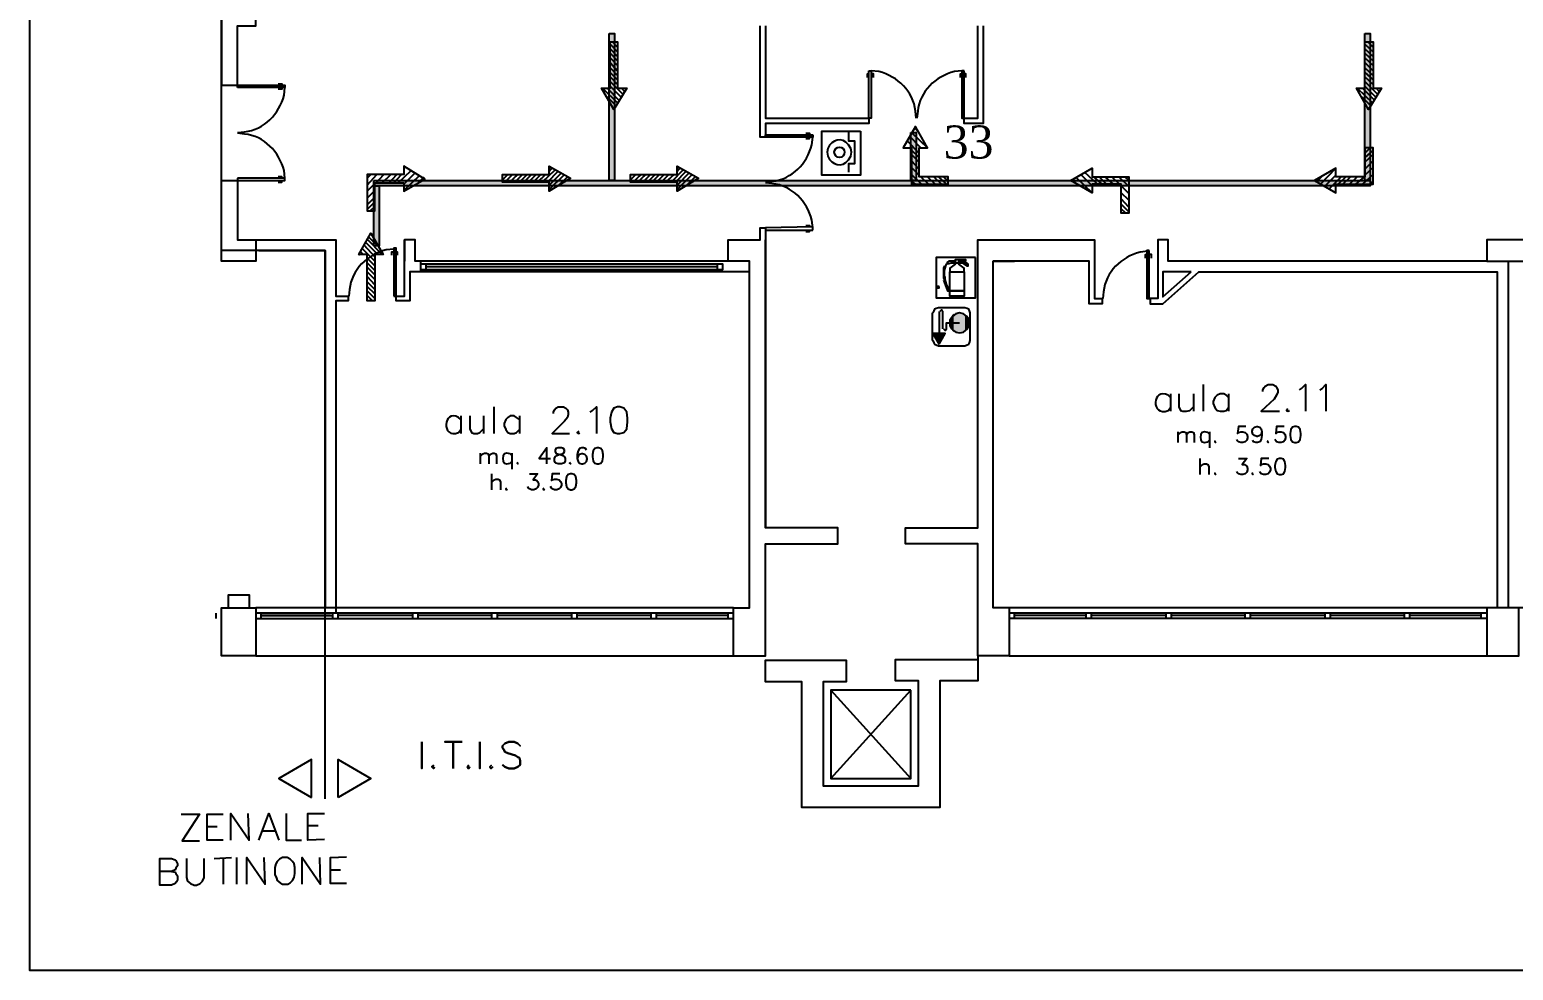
# Model space of a CAD drawing. Header units: millimetres. Extents: x 2592 to 5194, y 1172 to 2359.
# Drawn here: x 2592.351 to 2593.974, y 1177.331 to 1178.36 of the extents above; entities that cross this region are included whole.
import ezdxf

# ---------------------------------------------------------------- set-up
doc = ezdxf.new("R2010")
doc.units = ezdxf.units.MM
for name, color, linetype in [('PDF _Geometria', 7, 'Continuous'), ('PDF _Riempimenti solidi', 3, 'Continuous'), ('PDF _Testo', 7, 'Continuous')]:
    doc.layers.add(name, color=color, linetype=linetype)
doc.styles.add('PDF Times New Roman', font='times.ttf')

msp = doc.modelspace()

# ---------------------------------------------------------------- linework, layer by layer
at = {"layer": 'PDF _Geometria', "lineweight": 25}
for points in [[(2592.3511, 1179.1774), (2597.4528, 1179.1774), (2597.4528, 1177.3307), (2592.3511, 1177.3307)], [(2592.5611, 1178.3582), (2592.5611, 1178.299), (2592.5786, 1178.299), (2592.5786, 1178.364), (2592.5986, 1178.364), (2592.5986, 1178.3874), (2592.5611, 1178.3874)], [(2593.2603, 1178.249), (2593.2603, 1178.2007), (2593.2178, 1178.2007), (2593.2178, 1178.249)], [(2592.5611, 1178.1357), (2592.5611, 1178.1949), (2592.5786, 1178.1949), (2592.5786, 1178.1299), (2592.5986, 1178.1299), (2592.5986, 1178.1065), (2592.5611, 1178.1065)], [(2593.6219, 1178.0949), (2593.5911, 1178.0949), (2593.5911, 1178.0674)], [(2592.9944, 1177.9474), (2592.9903, 1177.9457), (2592.9878, 1177.9415), (2592.9861, 1177.9349), (2592.9861, 1177.9307), (2592.9878, 1177.9232), (2592.9903, 1177.919), (2592.9944, 1177.9182), (2592.9969, 1177.9182), (2593.0011, 1177.919), (2593.0044, 1177.9232), (2593.0053, 1177.9307), (2593.0053, 1177.9349), (2593.0044, 1177.9415), (2593.0011, 1177.9457), (2592.9969, 1177.9474)], [(2593.7353, 1177.9257), (2593.7328, 1177.9249), (2593.7311, 1177.9224), (2593.7303, 1177.9182), (2593.7303, 1177.9157), (2593.7311, 1177.9115), (2593.7328, 1177.909), (2593.7353, 1177.9082), (2593.7369, 1177.9082), (2593.7394, 1177.909), (2593.7411, 1177.9115), (2593.7419, 1177.9157), (2593.7419, 1177.9182), (2593.7411, 1177.9224), (2593.7394, 1177.9249), (2593.7369, 1177.9257)], [(2592.9294, 1177.9024), (2592.9269, 1177.9015), (2592.9261, 1177.8999), (2592.9261, 1177.8982), (2592.9269, 1177.8965), (2592.9286, 1177.8957), (2592.9319, 1177.8949), (2592.9344, 1177.894), (2592.9361, 1177.8924), (2592.9369, 1177.8907), (2592.9369, 1177.8882), (2592.9361, 1177.8865), (2592.9353, 1177.8857), (2592.9328, 1177.8849), (2592.9294, 1177.8849), (2592.9269, 1177.8857), (2592.9261, 1177.8865), (2592.9253, 1177.8882), (2592.9253, 1177.8907), (2592.9261, 1177.8924), (2592.9278, 1177.894), (2592.9303, 1177.8949), (2592.9336, 1177.8957), (2592.9353, 1177.8965), (2592.9361, 1177.8982), (2592.9361, 1177.8999), (2592.9353, 1177.9015), (2592.9328, 1177.9024)], [(2592.9719, 1177.9024), (2592.9694, 1177.9015), (2592.9678, 1177.899), (2592.9669, 1177.8949), (2592.9669, 1177.8924), (2592.9678, 1177.8882), (2592.9694, 1177.8857), (2592.9719, 1177.8849), (2592.9736, 1177.8849), (2592.9761, 1177.8857), (2592.9778, 1177.8882), (2592.9786, 1177.8924), (2592.9786, 1177.8949), (2592.9778, 1177.899), (2592.9761, 1177.9015), (2592.9736, 1177.9024)], [(2593.7186, 1177.8907), (2593.7161, 1177.8899), (2593.7144, 1177.8874), (2593.7136, 1177.8832), (2593.7136, 1177.8807), (2593.7144, 1177.8765), (2593.7161, 1177.874), (2593.7186, 1177.8732), (2593.7203, 1177.8732), (2593.7228, 1177.874), (2593.7244, 1177.8765), (2593.7253, 1177.8807), (2593.7253, 1177.8832), (2593.7244, 1177.8874), (2593.7228, 1177.8899), (2593.7203, 1177.8907)], [(2592.9428, 1177.874), (2592.9403, 1177.8732), (2592.9386, 1177.8707), (2592.9378, 1177.8665), (2592.9378, 1177.864), (2592.9386, 1177.8599), (2592.9403, 1177.8574), (2592.9428, 1177.8565), (2592.9444, 1177.8565), (2592.9469, 1177.8574), (2592.9486, 1177.8599), (2592.9494, 1177.864), (2592.9494, 1177.8665), (2592.9486, 1177.8707), (2592.9469, 1177.8732), (2592.9444, 1177.874)], [(2592.5986, 1177.6749), (2592.5611, 1177.6749), (2592.5611, 1177.7274), (2592.5986, 1177.7274)], [(2593.3153, 1177.6374), (2593.2278, 1177.6374), (2593.2278, 1177.5407), (2593.3153, 1177.5407)], [(2592.7803, 1177.5807), (2592.7803, 1177.5515)], [(2592.8244, 1177.5807), (2592.8053, 1177.5807)], [(2592.8144, 1177.5515), (2592.8144, 1177.5807)], [(2592.8436, 1177.5807), (2592.8436, 1177.5515)], [(2592.8686, 1177.5557), (2592.8711, 1177.5532), (2592.8753, 1177.5515), (2592.8811, 1177.5515), (2592.8853, 1177.5532), (2592.8878, 1177.5557), (2592.8878, 1177.5599), (2592.8869, 1177.5632), (2592.8853, 1177.564), (2592.8828, 1177.5657), (2592.8744, 1177.5682), (2592.8711, 1177.5699), (2592.8703, 1177.5715), (2592.8686, 1177.574), (2592.8686, 1177.5765), (2592.8711, 1177.579), (2592.8753, 1177.5807), (2592.8811, 1177.5807), (2592.8853, 1177.579), (2592.8878, 1177.5765), (2592.8853, 1177.579), (2592.8811, 1177.5807), (2592.8753, 1177.5807), (2592.8711, 1177.579), (2592.8686, 1177.5765), (2592.8686, 1177.574), (2592.8703, 1177.5715), (2592.8711, 1177.5699), (2592.8744, 1177.5682), (2592.8828, 1177.5657), (2592.8853, 1177.564), (2592.8869, 1177.5632), (2592.8878, 1177.5599), (2592.8878, 1177.5557), (2592.8853, 1177.5532), (2592.8811, 1177.5515), (2592.8753, 1177.5515), (2592.8711, 1177.5532)], [(2592.6594, 1177.5199), (2592.6594, 1177.5615), (2592.6236, 1177.5407)], [(2592.6886, 1177.5199), (2592.6886, 1177.5615), (2592.7244, 1177.5407)], [(2592.6886, 1177.5199), (2592.6886, 1177.5615), (2592.7244, 1177.5407)], [(2592.7936, 1177.5532), (2592.7928, 1177.5515), (2592.7911, 1177.5532), (2592.7928, 1177.5549), (2592.7911, 1177.5532), (2592.7928, 1177.5515)], [(2592.8328, 1177.5532), (2592.8311, 1177.5515), (2592.8303, 1177.5532), (2592.8311, 1177.5549), (2592.8303, 1177.5532), (2592.8311, 1177.5515)], [(2592.8578, 1177.5532), (2592.8561, 1177.5515), (2592.8544, 1177.5532), (2592.8561, 1177.5549), (2592.8544, 1177.5532), (2592.8561, 1177.5515)], [(2592.6278, 1177.454), (2592.6244, 1177.4524), (2592.6219, 1177.4499), (2592.6203, 1177.4474), (2592.6194, 1177.4432), (2592.6194, 1177.4357), (2592.6211, 1177.4315), (2592.6219, 1177.429), (2592.6253, 1177.4265), (2592.6278, 1177.4249), (2592.6336, 1177.4249), (2592.6361, 1177.4265), (2592.6386, 1177.429), (2592.6403, 1177.4324), (2592.6411, 1177.4365), (2592.6411, 1177.4432), (2592.6403, 1177.4474), (2592.6386, 1177.4499), (2592.6361, 1177.4524), (2592.6328, 1177.454)]]:
    msp.add_lwpolyline(points, close=True, dxfattribs=at)
for points in [[(2592.6744, 1177.5182), (2592.6744, 1178.1182), (2592.5611, 1178.1182), (2592.5611, 1178.3874), (2592.6744, 1178.3874), (2592.6744, 1178.9924)], [(2593.1561, 1178.364), (2593.1561, 1178.2632), (2593.2694, 1178.2632), (2593.2694, 1178.2574), (2593.1561, 1178.2574), (2593.1561, 1178.2424), (2593.1503, 1178.2424), (2593.1503, 1178.2574), (2593.1503, 1178.364)], [(2593.3944, 1178.364), (2593.3944, 1178.2574), (2593.3736, 1178.2574), (2593.3736, 1178.2632), (2593.3886, 1178.2632), (2593.3886, 1178.364)], [(2593.2469, 1178.2474), (2593.2469, 1178.2382), (2593.2536, 1178.2382), (2593.2536, 1178.2132), (2593.2469, 1178.2132), (2593.2469, 1178.204)], [(2593.2469, 1178.2174), (2593.2494, 1178.2215), (2593.2503, 1178.2257), (2593.2494, 1178.2299), (2593.2469, 1178.234)], [(2593.2244, 1178.2299), (2593.2236, 1178.2257), (2593.2244, 1178.2215)], [(2592.5986, 1177.6749), (2593.1211, 1177.6749), (2593.1211, 1177.7274), (2593.1386, 1177.7274), (2593.1386, 1178.1065), (2593.1153, 1178.1065), (2593.1153, 1178.1299), (2593.1386, 1178.1299), (2593.1503, 1178.1299), (2593.1503, 1178.1432), (2593.1561, 1178.1432), (2593.1561, 1177.8149)], [(2592.5986, 1178.1299), (2592.6861, 1178.1299), (2592.6861, 1178.0682), (2592.6994, 1178.0682)], [(2592.6019, 1178.1182), (2592.6744, 1178.1182), (2592.6744, 1177.7274), (2592.6311, 1177.7274)], [(2593.1386, 1178.0949), (2592.7669, 1178.0949), (2592.7669, 1178.0632), (2592.7519, 1178.0632), (2592.7519, 1178.0682), (2592.7611, 1178.0682), (2592.7611, 1178.1299)], [(2593.1153, 1178.1065), (2592.7728, 1178.1065), (2592.7728, 1178.1299), (2592.7611, 1178.1299), (2592.7611, 1178.1065)], [(2593.1211, 1177.6749), (2593.1561, 1177.6749), (2593.1561, 1177.7274), (2593.1561, 1177.7974), (2593.2353, 1177.7974), (2593.2353, 1177.8149), (2593.1561, 1177.8149), (2593.1561, 1178.1299)], [(2593.4228, 1177.7274), (2593.4228, 1177.6749), (2593.3886, 1177.6749), (2593.3886, 1177.7274), (2593.3886, 1177.7974), (2593.3094, 1177.7974), (2593.3094, 1177.8149), (2593.3886, 1177.8149), (2593.3886, 1178.1065), (2593.3886, 1178.1299), (2593.4053, 1178.1299), (2593.4286, 1178.1299)], [(2593.3886, 1178.1299), (2593.5161, 1178.1299), (2593.5161, 1178.0657), (2593.5244, 1178.0657), (2593.5244, 1178.0599), (2593.5103, 1178.0599), (2593.5103, 1178.1065), (2593.4053, 1178.1065)], [(2593.9453, 1178.1065), (2594.0686, 1178.1065), (2594.0686, 1178.0599), (2594.0828, 1178.0599), (2594.0828, 1178.0657), (2594.0744, 1178.0657), (2594.0744, 1178.1065), (2594.0744, 1178.1299), (2593.9453, 1178.1299), (2593.9453, 1178.1065), (2593.5969, 1178.1065), (2593.5969, 1178.1299), (2593.5853, 1178.1299), (2593.5853, 1178.0657), (2593.5769, 1178.0657), (2593.5769, 1178.0599), (2593.5911, 1178.0599), (2593.6303, 1178.0949), (2593.9569, 1178.0949), (2593.9569, 1177.7274)], [(2592.7786, 1178.1065), (2592.7786, 1178.0949)], [(2594.5028, 1177.6749), (2594.5028, 1177.7274), (2593.9803, 1177.7274), (2593.9453, 1177.7274), (2593.4228, 1177.7274), (2593.4053, 1177.7274), (2593.4053, 1178.1065), (2593.4286, 1178.1065)], [(2593.9686, 1178.1065), (2593.9686, 1177.7274)], [(2592.7003, 1178.0682), (2592.6994, 1178.0682), (2592.6994, 1178.0632), (2592.6861, 1178.0632), (2592.6861, 1177.7215)], [(2592.6861, 1178.0632), (2592.6861, 1178.0582)], [(2593.5994, 1177.9574), (2593.5969, 1177.9599)], [(2593.5994, 1177.9615), (2593.5994, 1177.9424)], [(2593.6086, 1177.9615), (2593.6086, 1177.9474), (2593.6103, 1177.9432), (2593.6128, 1177.9424), (2593.6169, 1177.9424), (2593.6203, 1177.9432), (2593.6244, 1177.9474)], [(2593.6244, 1177.9615), (2593.6244, 1177.9424)], [(2593.6353, 1177.9424), (2593.6353, 1177.9715)], [(2593.6628, 1177.9574), (2593.6603, 1177.9599), (2593.6578, 1177.9615), (2593.6536, 1177.9615), (2593.6503, 1177.9599), (2593.6478, 1177.9574), (2593.6461, 1177.9532), (2593.6461, 1177.9507), (2593.6478, 1177.9465), (2593.6503, 1177.9432), (2593.6536, 1177.9424), (2593.6578, 1177.9424), (2593.6603, 1177.9432), (2593.6628, 1177.9465)], [(2593.6628, 1177.9615), (2593.6628, 1177.9424)], [(2593.7003, 1177.964), (2593.7003, 1177.9657), (2593.7019, 1177.9682), (2593.7028, 1177.9699), (2593.7061, 1177.9715), (2593.7111, 1177.9715), (2593.7144, 1177.9699), (2593.7153, 1177.9682), (2593.7169, 1177.9657), (2593.7169, 1177.9632), (2593.7153, 1177.9599), (2593.7128, 1177.9557), (2593.6986, 1177.9424), (2593.7186, 1177.9424)], [(2593.7403, 1177.9657), (2593.7428, 1177.9674), (2593.7469, 1177.9715), (2593.7469, 1177.9424)], [(2593.7628, 1177.9657), (2593.7653, 1177.9674), (2593.7694, 1177.9715), (2593.7694, 1177.9424)], [(2592.8594, 1177.9182), (2592.8594, 1177.9474)], [(2592.9244, 1177.9399), (2592.9244, 1177.9415), (2592.9253, 1177.944), (2592.9269, 1177.9457), (2592.9294, 1177.9474), (2592.9353, 1177.9474), (2592.9378, 1177.9457), (2592.9394, 1177.944), (2592.9403, 1177.9415), (2592.9403, 1177.939), (2592.9394, 1177.9357), (2592.9361, 1177.9315), (2592.9228, 1177.9182), (2592.9419, 1177.9182)], [(2592.9644, 1177.9415), (2592.9669, 1177.9432), (2592.9711, 1177.9474), (2592.9711, 1177.9182)], [(2593.5969, 1177.9432), (2593.5994, 1177.9465)], [(2593.7278, 1177.9449), (2593.7261, 1177.9432), (2593.7278, 1177.9424), (2593.7294, 1177.9432)], [(2592.8228, 1177.9332), (2592.8203, 1177.9357)], [(2592.8228, 1177.9374), (2592.8228, 1177.9182)], [(2592.8328, 1177.9374), (2592.8328, 1177.9232), (2592.8344, 1177.919), (2592.8369, 1177.9182), (2592.8411, 1177.9182), (2592.8436, 1177.919), (2592.8478, 1177.9232)], [(2592.8478, 1177.9374), (2592.8478, 1177.9182)], [(2592.8869, 1177.9332), (2592.8836, 1177.9357), (2592.8811, 1177.9374), (2592.8769, 1177.9374), (2592.8744, 1177.9357), (2592.8719, 1177.9332), (2592.8703, 1177.929), (2592.8703, 1177.9265), (2592.8719, 1177.9224), (2592.8744, 1177.919), (2592.8769, 1177.9182), (2592.8811, 1177.9182), (2592.8836, 1177.919), (2592.8869, 1177.9224)], [(2592.8869, 1177.9374), (2592.8869, 1177.9182)], [(2593.6819, 1177.9257), (2593.6736, 1177.9257), (2593.6728, 1177.9182), (2593.6736, 1177.919), (2593.6761, 1177.9199), (2593.6786, 1177.9199), (2593.6811, 1177.919), (2593.6828, 1177.9174), (2593.6836, 1177.9149), (2593.6836, 1177.9132), (2593.6828, 1177.9107), (2593.6811, 1177.909), (2593.6786, 1177.9082), (2593.6761, 1177.9082), (2593.6736, 1177.909), (2593.6728, 1177.9099), (2593.6719, 1177.9115)], [(2593.6994, 1177.9199), (2593.6986, 1177.9174), (2593.6969, 1177.9157), (2593.6944, 1177.9149), (2593.6936, 1177.9149), (2593.6911, 1177.9157), (2593.6894, 1177.9174), (2593.6886, 1177.9199), (2593.6886, 1177.9207), (2593.6894, 1177.9232), (2593.6911, 1177.9249), (2593.6936, 1177.9257), (2593.6944, 1177.9257), (2593.6969, 1177.9249), (2593.6986, 1177.9232), (2593.6994, 1177.9199), (2593.6994, 1177.9157), (2593.6986, 1177.9115), (2593.6969, 1177.909), (2593.6944, 1177.9082), (2593.6928, 1177.9082), (2593.6903, 1177.909), (2593.6894, 1177.9107)], [(2593.7236, 1177.9257), (2593.7153, 1177.9257), (2593.7144, 1177.9182), (2593.7153, 1177.919), (2593.7178, 1177.9199), (2593.7203, 1177.9199), (2593.7228, 1177.919), (2593.7244, 1177.9174), (2593.7253, 1177.9149), (2593.7253, 1177.9132), (2593.7244, 1177.9107), (2593.7228, 1177.909), (2593.7203, 1177.9082), (2593.7178, 1177.9082), (2593.7153, 1177.909), (2593.7144, 1177.9099), (2593.7136, 1177.9115)], [(2592.8203, 1177.919), (2592.8228, 1177.9224)], [(2592.9519, 1177.9207), (2592.9503, 1177.919), (2592.9519, 1177.9182), (2592.9528, 1177.919)], [(2593.6078, 1177.9082), (2593.6078, 1177.9199)], [(2593.6078, 1177.9165), (2593.6103, 1177.919), (2593.6119, 1177.9199), (2593.6144, 1177.9199), (2593.6161, 1177.919), (2593.6169, 1177.9165), (2593.6169, 1177.9082)], [(2593.6169, 1177.9165), (2593.6186, 1177.919), (2593.6203, 1177.9199), (2593.6228, 1177.9199), (2593.6244, 1177.919), (2593.6253, 1177.9165), (2593.6253, 1177.9082)], [(2593.6419, 1177.9174), (2593.6403, 1177.919)], [(2593.6403, 1177.909), (2593.6419, 1177.9107)], [(2593.6419, 1177.9199), (2593.6419, 1177.9024)], [(2593.6486, 1177.9099), (2593.6478, 1177.909), (2593.6486, 1177.9082), (2593.6494, 1177.909)], [(2593.7061, 1177.9099), (2593.7053, 1177.909), (2593.7061, 1177.9082), (2593.7069, 1177.909)], [(2592.8444, 1177.8849), (2592.8444, 1177.8965)], [(2592.8444, 1177.8932), (2592.8469, 1177.8957), (2592.8486, 1177.8965), (2592.8511, 1177.8965), (2592.8528, 1177.8957), (2592.8536, 1177.8932), (2592.8536, 1177.8849)], [(2592.8536, 1177.8932), (2592.8561, 1177.8957), (2592.8578, 1177.8965), (2592.8594, 1177.8965), (2592.8611, 1177.8957), (2592.8619, 1177.8932), (2592.8619, 1177.8849)], [(2592.8786, 1177.894), (2592.8769, 1177.8957)], [(2592.8786, 1177.8965), (2592.8786, 1177.879)], [(2592.9169, 1177.8849), (2592.9169, 1177.9024), (2592.9086, 1177.8907), (2592.9211, 1177.8907)], [(2592.9603, 1177.8999), (2592.9594, 1177.9015), (2592.9569, 1177.9024), (2592.9553, 1177.9024), (2592.9528, 1177.9015), (2592.9511, 1177.899), (2592.9503, 1177.8949), (2592.9503, 1177.8907), (2592.9511, 1177.8874), (2592.9528, 1177.8857), (2592.9553, 1177.8849), (2592.9561, 1177.8849), (2592.9586, 1177.8857), (2592.9603, 1177.8874), (2592.9611, 1177.8899), (2592.9611, 1177.8907), (2592.9603, 1177.8932), (2592.9586, 1177.8949), (2592.9561, 1177.8957), (2592.9553, 1177.8957), (2592.9528, 1177.8949), (2592.9511, 1177.8932), (2592.9503, 1177.8907)], [(2593.6319, 1177.8732), (2593.6319, 1177.8907)], [(2593.6736, 1177.8907), (2593.6828, 1177.8907), (2593.6778, 1177.884), (2593.6803, 1177.884), (2593.6819, 1177.8832), (2593.6828, 1177.8824), (2593.6836, 1177.8799), (2593.6836, 1177.8782), (2593.6828, 1177.8757), (2593.6811, 1177.874), (2593.6786, 1177.8732), (2593.6761, 1177.8732), (2593.6736, 1177.874), (2593.6728, 1177.8749), (2593.6719, 1177.8765)], [(2593.7069, 1177.8907), (2593.6986, 1177.8907), (2593.6978, 1177.8832), (2593.6986, 1177.884), (2593.7011, 1177.8849), (2593.7036, 1177.8849), (2593.7061, 1177.884), (2593.7078, 1177.8824), (2593.7086, 1177.8799), (2593.7086, 1177.8782), (2593.7078, 1177.8757), (2593.7061, 1177.874), (2593.7036, 1177.8732), (2593.7011, 1177.8732), (2593.6986, 1177.874), (2593.6978, 1177.8749), (2593.6969, 1177.8765)], [(2592.8769, 1177.8857), (2592.8786, 1177.8874)], [(2592.8853, 1177.8865), (2592.8844, 1177.8857), (2592.8853, 1177.8849), (2592.8861, 1177.8857)], [(2592.9428, 1177.8865), (2592.9419, 1177.8857), (2592.9428, 1177.8849), (2592.9436, 1177.8857)], [(2593.6319, 1177.8815), (2593.6344, 1177.884), (2593.6361, 1177.8849), (2593.6386, 1177.8849), (2593.6403, 1177.884), (2593.6411, 1177.8815), (2593.6411, 1177.8732)], [(2593.6486, 1177.8749), (2593.6478, 1177.874), (2593.6486, 1177.8732), (2593.6494, 1177.874)], [(2593.6894, 1177.8749), (2593.6886, 1177.874), (2593.6894, 1177.8732), (2593.6903, 1177.874)], [(2592.8569, 1177.8565), (2592.8569, 1177.874)], [(2592.8569, 1177.8649), (2592.8594, 1177.8674), (2592.8611, 1177.8682), (2592.8636, 1177.8682), (2592.8653, 1177.8674), (2592.8661, 1177.8649), (2592.8661, 1177.8565)], [(2592.8728, 1177.8582), (2592.8719, 1177.8574), (2592.8728, 1177.8565), (2592.8736, 1177.8574)], [(2592.8978, 1177.874), (2592.9069, 1177.874), (2592.9019, 1177.8674), (2592.9044, 1177.8674), (2592.9061, 1177.8665), (2592.9069, 1177.8657), (2592.9078, 1177.8632), (2592.9078, 1177.8615), (2592.9069, 1177.859), (2592.9053, 1177.8574), (2592.9028, 1177.8565), (2592.9003, 1177.8565), (2592.8978, 1177.8574), (2592.8969, 1177.8582), (2592.8961, 1177.8599)], [(2592.9136, 1177.8582), (2592.9128, 1177.8574), (2592.9136, 1177.8565), (2592.9144, 1177.8574)], [(2592.9311, 1177.874), (2592.9228, 1177.874), (2592.9219, 1177.8665), (2592.9228, 1177.8674), (2592.9253, 1177.8682), (2592.9278, 1177.8682), (2592.9303, 1177.8674), (2592.9319, 1177.8657), (2592.9328, 1177.8632), (2592.9328, 1177.8615), (2592.9319, 1177.859), (2592.9303, 1177.8574), (2592.9278, 1177.8565), (2592.9253, 1177.8565), (2592.9228, 1177.8574), (2592.9219, 1177.8582), (2592.9211, 1177.8599)], [(2593.1561, 1177.6749), (2593.1561, 1177.7974)], [(2592.5686, 1177.7274), (2592.5686, 1177.7415), (2592.5911, 1177.7415), (2592.5911, 1177.7274)], [(2593.1211, 1177.7274), (2592.5986, 1177.7274)], [(2593.4228, 1177.6749), (2593.9453, 1177.6749), (2593.9803, 1177.6749), (2593.9803, 1177.7274)], [(2593.9453, 1177.7274), (2593.9453, 1177.6749)], [(2593.3886, 1177.6749), (2593.3886, 1177.6474), (2593.3469, 1177.6474), (2593.3469, 1177.509), (2593.1961, 1177.509), (2593.1961, 1177.6465), (2593.1561, 1177.6465), (2593.1561, 1177.6699), (2593.2444, 1177.6699), (2593.2444, 1177.6465), (2593.2194, 1177.6465), (2593.2194, 1177.5324), (2593.3236, 1177.5324), (2593.3236, 1177.6474), (2593.2986, 1177.6474), (2593.2986, 1177.6707), (2593.3886, 1177.6707)], [(2593.2278, 1177.5407), (2593.3153, 1177.6374)], [(2593.2278, 1177.6374), (2593.3153, 1177.5407)], [(2592.5169, 1177.5015), (2592.5369, 1177.5015), (2592.5178, 1177.4724), (2592.5369, 1177.4724)], [(2592.5628, 1177.4732), (2592.5453, 1177.4732), (2592.5453, 1177.5015), (2592.5628, 1177.5015)], [(2592.5711, 1177.4732), (2592.5711, 1177.5024), (2592.5911, 1177.4732), (2592.5903, 1177.5024)], [(2592.6019, 1177.4732), (2592.6128, 1177.5024), (2592.6236, 1177.4732)], [(2592.6319, 1177.5024), (2592.6319, 1177.4732), (2592.6486, 1177.4732)], [(2592.6736, 1177.474), (2592.6553, 1177.4732), (2592.6553, 1177.5024), (2592.6736, 1177.5024)], [(2592.5453, 1177.4882), (2592.5561, 1177.4882)], [(2592.6553, 1177.489), (2592.6669, 1177.489)], [(2592.6061, 1177.4832), (2592.6194, 1177.4832)], [(2592.5061, 1177.439), (2592.5103, 1177.4382), (2592.5111, 1177.4365), (2592.5128, 1177.434), (2592.5128, 1177.4299), (2592.5119, 1177.4274), (2592.5103, 1177.4257), (2592.5061, 1177.424), (2592.4936, 1177.424), (2592.4936, 1177.4532), (2592.5061, 1177.4532), (2592.5103, 1177.4515), (2592.5111, 1177.4507), (2592.5128, 1177.4474), (2592.5128, 1177.4449), (2592.5111, 1177.4424), (2592.5103, 1177.4407), (2592.5061, 1177.439), (2592.4936, 1177.439)], [(2592.5228, 1177.4532), (2592.5228, 1177.4324), (2592.5236, 1177.4282), (2592.5269, 1177.4257), (2592.5311, 1177.424), (2592.5336, 1177.424), (2592.5378, 1177.4257), (2592.5403, 1177.4282), (2592.5419, 1177.4324), (2592.5419, 1177.4532)], [(2592.5528, 1177.4532), (2592.5719, 1177.454)], [(2592.5628, 1177.4532), (2592.5628, 1177.4249)], [(2592.5778, 1177.4249), (2592.5778, 1177.454)], [(2592.5886, 1177.4249), (2592.5886, 1177.454), (2592.6086, 1177.4249), (2592.6078, 1177.454)], [(2592.6494, 1177.4249), (2592.6494, 1177.454), (2592.6694, 1177.4249), (2592.6686, 1177.454)], [(2592.6978, 1177.4257), (2592.6803, 1177.4257), (2592.6803, 1177.454), (2592.6978, 1177.4549)], [(2592.6803, 1177.4407), (2592.6911, 1177.4407)]]:
    msp.add_lwpolyline(points, dxfattribs=at)
at = {"layer": 'PDF _Geometria', "color": 3, "lineweight": 25}
for points in [[(2593.0036, 1178.2957), (2593.0044, 1178.2957), (2592.9903, 1178.2724), (2592.9769, 1178.2957), (2592.9861, 1178.2957), (2592.9861, 1178.3465), (2592.9944, 1178.3465), (2592.9944, 1178.2957), (2593.0044, 1178.2957)], [(2592.9886, 1178.3465), (2592.9944, 1178.3407)], [(2592.9936, 1178.3465), (2592.9944, 1178.3457)], [(2593.8294, 1178.2957), (2593.8303, 1178.2957), (2593.8161, 1178.2724), (2593.8028, 1178.2957), (2593.8119, 1178.2957), (2593.8119, 1178.3465), (2593.8211, 1178.3465), (2593.8211, 1178.2957), (2593.8303, 1178.2957)], [(2593.8153, 1178.3465), (2593.8211, 1178.3407)], [(2593.8203, 1178.3465), (2593.8211, 1178.3457)], [(2592.9861, 1178.344), (2592.9944, 1178.3357)], [(2592.9861, 1178.339), (2592.9944, 1178.3307)], [(2592.9861, 1178.334), (2592.9944, 1178.3257)], [(2592.9861, 1178.329), (2592.9944, 1178.3207)], [(2593.8119, 1178.344), (2593.8211, 1178.3357)], [(2593.8119, 1178.339), (2593.8211, 1178.3307)], [(2593.8119, 1178.334), (2593.8211, 1178.3257)], [(2593.8119, 1178.329), (2593.8211, 1178.3207)], [(2592.9861, 1178.324), (2592.9944, 1178.3149)], [(2592.9861, 1178.3182), (2592.9944, 1178.3099)], [(2592.9861, 1178.3132), (2592.9944, 1178.3049)], [(2593.8119, 1178.324), (2593.8211, 1178.3149)], [(2593.8119, 1178.3182), (2593.8211, 1178.3099)], [(2593.8119, 1178.3132), (2593.8211, 1178.3049)], [(2592.9861, 1178.3082), (2592.9944, 1178.2999)], [(2592.9861, 1178.3032), (2593.0003, 1178.289)], [(2592.9861, 1178.2982), (2592.9986, 1178.2857)], [(2593.8119, 1178.3082), (2593.8211, 1178.2999)], [(2593.8119, 1178.3032), (2593.8261, 1178.289)], [(2593.8119, 1178.2982), (2593.8244, 1178.2857)], [(2592.9778, 1178.2957), (2592.9944, 1178.2799)], [(2592.9828, 1178.2957), (2592.9961, 1178.2824)], [(2592.9828, 1178.2865), (2592.9928, 1178.2765)], [(2592.9986, 1178.2957), (2593.0019, 1178.2924)], [(2593.8036, 1178.2957), (2593.8203, 1178.2799)], [(2593.8086, 1178.2865), (2593.8186, 1178.2765)], [(2593.8094, 1178.2957), (2593.8228, 1178.2824)], [(2593.8244, 1178.2957), (2593.8278, 1178.2924)], [(2592.9894, 1178.274), (2592.9911, 1178.2732)], [(2593.8153, 1178.274), (2593.8169, 1178.2732)], [(2593.3161, 1178.2474), (2593.3336, 1178.2307), (2593.3203, 1178.254), (2593.3069, 1178.2307), (2593.3161, 1178.2307), (2593.3161, 1178.1907), (2593.3561, 1178.1907), (2593.3561, 1178.199), (2593.3244, 1178.199), (2593.3244, 1178.2307), (2593.3336, 1178.2307), (2593.3336, 1178.2315)], [(2593.3244, 1178.2465), (2593.3194, 1178.2524), (2593.3203, 1178.254)], [(2593.3244, 1178.2249), (2593.3111, 1178.2382)], [(2593.3261, 1178.2307), (2593.3136, 1178.2432)], [(2593.3244, 1178.2199), (2593.3161, 1178.2282)], [(2593.3244, 1178.2149), (2593.3161, 1178.2232)], [(2593.3244, 1178.2074), (2593.3161, 1178.2165)], [(2593.7803, 1178.2082), (2593.7569, 1178.1949), (2593.7803, 1178.1815), (2593.7803, 1178.1907), (2593.8211, 1178.1907), (2593.8211, 1178.2307), (2593.8119, 1178.2307), (2593.8119, 1178.199), (2593.7803, 1178.199), (2593.7803, 1178.2082), (2593.7636, 1178.1907)], [(2593.8177, 1178.2307), (2593.8119, 1178.2249)], [(2593.8211, 1178.2282), (2593.8119, 1178.2199)], [(2593.8211, 1178.2232), (2593.8119, 1178.2149)], [(2593.8211, 1178.2165), (2593.8119, 1178.2074)], [(2593.3244, 1178.2007), (2593.3161, 1178.209)], [(2593.3269, 1178.1907), (2593.3161, 1178.2015)], [(2593.4961, 1178.1982), (2593.5136, 1178.1815), (2593.4903, 1178.1949), (2593.5136, 1178.2082), (2593.5136, 1178.199), (2593.5536, 1178.199), (2593.5536, 1178.159), (2593.5453, 1178.159), (2593.5453, 1178.1907), (2593.5136, 1178.1907), (2593.5136, 1178.1815), (2593.5128, 1178.1815)], [(2593.5136, 1178.189), (2593.5011, 1178.2015)], [(2593.5194, 1178.1907), (2593.5053, 1178.204)], [(2593.7803, 1178.2007), (2593.7678, 1178.1882)], [(2593.8211, 1178.2015), (2593.8094, 1178.1907)], [(2593.8211, 1178.209), (2593.8119, 1178.2007)], [(2593.3203, 1178.1907), (2593.3161, 1178.194)], [(2593.3344, 1178.1907), (2593.3261, 1178.199)], [(2593.3419, 1178.1907), (2593.3336, 1178.199)], [(2593.3486, 1178.1907), (2593.3403, 1178.199)], [(2593.3544, 1178.1907), (2593.3453, 1178.199)], [(2593.3561, 1178.194), (2593.3511, 1178.199)], [(2593.4969, 1178.1907), (2593.4919, 1178.1957), (2593.4903, 1178.1949)], [(2593.5244, 1178.1907), (2593.5153, 1178.199)], [(2593.5294, 1178.1907), (2593.5211, 1178.199)], [(2593.5369, 1178.1907), (2593.5278, 1178.199)], [(2593.5436, 1178.1907), (2593.5353, 1178.199)], [(2593.5536, 1178.1882), (2593.5428, 1178.199)], [(2593.5536, 1178.1807), (2593.5453, 1178.189)], [(2593.5536, 1178.1949), (2593.5494, 1178.199)], [(2593.7586, 1178.194), (2593.7569, 1178.1949)], [(2593.7644, 1178.199), (2593.7586, 1178.1932)], [(2593.7861, 1178.199), (2593.7728, 1178.1857)], [(2593.7911, 1178.199), (2593.7828, 1178.1907)], [(2593.7961, 1178.199), (2593.7878, 1178.1907)], [(2593.8036, 1178.199), (2593.7953, 1178.1907)], [(2593.8111, 1178.199), (2593.8019, 1178.1907)], [(2593.8211, 1178.194), (2593.8169, 1178.1907)], [(2593.5536, 1178.1732), (2593.5453, 1178.1815)], [(2593.5536, 1178.1657), (2593.5453, 1178.1749)], [(2593.5536, 1178.1607), (2593.5453, 1178.169)], [(2593.5503, 1178.159), (2593.5453, 1178.164)]]:
    msp.add_lwpolyline(points, dxfattribs=at)
at = {"layer": 'PDF _Geometria', "color": 217, "lineweight": 25, "true_color": 0x922690}
for points in [[(2592.9853, 1178.3557), (2592.9911, 1178.3557), (2592.9911, 1178.1949), (2592.9853, 1178.1949)], [(2593.8119, 1178.3557), (2593.8177, 1178.3557), (2593.8177, 1178.1949), (2593.8119, 1178.1949)], [(2593.3153, 1178.2474), (2593.3211, 1178.2474), (2593.3211, 1178.1949), (2593.3153, 1178.1949)], [(2592.7278, 1178.1949), (2593.8177, 1178.1949), (2593.8177, 1178.189), (2592.7278, 1178.189)], [(2592.7278, 1178.189), (2592.7336, 1178.189), (2592.7336, 1178.1232), (2592.7278, 1178.1232)]]:
    msp.add_lwpolyline(points, close=True, dxfattribs=at)
at = {"layer": 'PDF _Geometria', "color": 4, "lineweight": 25}
for points in [[(2593.2694, 1178.3149), (2593.2719, 1178.3149), (2593.2719, 1178.2632), (2593.2694, 1178.2632)], [(2593.3736, 1178.3149), (2593.3711, 1178.3149), (2593.3711, 1178.2632), (2593.3736, 1178.2632)], [(2592.5786, 1178.2965), (2592.5786, 1178.299), (2592.6303, 1178.299), (2592.6303, 1178.2965)], [(2593.2078, 1178.2449), (2593.2078, 1178.2424), (2593.1561, 1178.2424), (2593.1561, 1178.2449)], [(2592.5786, 1178.1974), (2592.5786, 1178.1949), (2592.6303, 1178.1949), (2592.6303, 1178.1974)], [(2593.2078, 1178.1407), (2593.2078, 1178.144), (2593.1561, 1178.1432), (2593.1561, 1178.1407)], [(2592.7494, 1178.0682), (2592.7519, 1178.0682), (2592.7519, 1178.1207), (2592.7494, 1178.1207)], [(2593.5761, 1178.1182), (2593.5736, 1178.1182), (2593.5736, 1178.0657), (2593.5761, 1178.0657)]]:
    msp.add_lwpolyline(points, close=True, dxfattribs=at)
for points in [[(2593.2803, 1178.314), (2593.2719, 1178.3149)], [(2593.3711, 1178.3149), (2593.3628, 1178.314)], [(2592.6228, 1178.3007), (2592.6269, 1178.3007), (2592.6269, 1178.299)], [(2592.6269, 1178.2965), (2592.6269, 1178.2949), (2592.6228, 1178.2949)], [(2592.6294, 1178.2882), (2592.6303, 1178.2965)], [(2593.2678, 1178.3074), (2593.2678, 1178.3115), (2593.2694, 1178.3115)], [(2593.2744, 1178.3074), (2593.2744, 1178.3115), (2593.2719, 1178.3115)], [(2593.3694, 1178.3074), (2593.3694, 1178.3115), (2593.3711, 1178.3115)], [(2593.3753, 1178.3074), (2593.3753, 1178.3115), (2593.3736, 1178.3115)], [(2593.3211, 1178.2632), (2593.3203, 1178.2707)], [(2593.3228, 1178.2707), (2593.3219, 1178.2632)], [(2592.5786, 1178.2474), (2592.5861, 1178.2482)], [(2592.5861, 1178.2457), (2592.5786, 1178.2465)], [(2593.2003, 1178.2465), (2593.2044, 1178.2465), (2593.2044, 1178.2449)], [(2593.2003, 1178.2407), (2593.2044, 1178.2407), (2593.2044, 1178.2424)], [(2593.2069, 1178.234), (2593.2078, 1178.2424)], [(2592.6303, 1178.1974), (2592.6294, 1178.2057)], [(2592.6269, 1178.1974), (2592.6269, 1178.199), (2592.6228, 1178.199)], [(2592.6228, 1178.1932), (2592.6269, 1178.1932), (2592.6269, 1178.1949)], [(2593.1561, 1178.1932), (2593.1636, 1178.194)], [(2593.1636, 1178.1915), (2593.1561, 1178.1924)], [(2593.2078, 1178.1432), (2593.2069, 1178.1515)], [(2593.2003, 1178.1457), (2593.2044, 1178.1457), (2593.2044, 1178.144)], [(2593.2003, 1178.139), (2593.2044, 1178.139), (2593.2044, 1178.1407)], [(2592.7494, 1178.1199), (2592.7411, 1178.119)], [(2592.7494, 1178.1165), (2592.7469, 1178.1165), (2592.7469, 1178.1132)], [(2592.7536, 1178.1132), (2592.7536, 1178.1165), (2592.7519, 1178.1165)], [(2592.7786, 1178.0974), (2593.1094, 1178.0974), (2593.1094, 1178.1032), (2592.7786, 1178.1032)], [(2592.7844, 1178.1032), (2592.7844, 1178.0974)], [(2593.1036, 1178.0974), (2593.1036, 1178.1032)], [(2593.5744, 1178.1174), (2593.5661, 1178.1165)], [(2593.5719, 1178.1099), (2593.5719, 1178.114), (2593.5736, 1178.114)], [(2593.5786, 1178.1099), (2593.5786, 1178.114), (2593.5761, 1178.114)], [(2592.7844, 1178.1007), (2593.1036, 1178.1007)], [(2592.7011, 1178.0757), (2592.7003, 1178.0682)], [(2593.5261, 1178.0732), (2593.5253, 1178.0657)], [(2592.5553, 1177.7157), (2592.5553, 1177.7215)], [(2592.5986, 1177.7157), (2593.1211, 1177.7157), (2593.1211, 1177.7215), (2592.5986, 1177.7215)], [(2592.6044, 1177.7157), (2592.6044, 1177.7215)], [(2592.6803, 1177.719), (2592.6044, 1177.719), (2592.6828, 1177.719)], [(2592.6828, 1177.7157), (2592.6828, 1177.7215)], [(2592.6886, 1177.7157), (2592.6886, 1177.7215)], [(2592.7703, 1177.719), (2592.6886, 1177.719)], [(2592.7703, 1177.7157), (2592.7703, 1177.7215)], [(2592.7761, 1177.7157), (2592.7761, 1177.7215)], [(2592.8569, 1177.719), (2592.7761, 1177.719)], [(2592.8569, 1177.7157), (2592.8569, 1177.7215)], [(2592.8628, 1177.7157), (2592.8628, 1177.7215)], [(2592.9444, 1177.719), (2592.8628, 1177.719)], [(2592.9444, 1177.7157), (2592.9444, 1177.7215)], [(2592.9503, 1177.7157), (2592.9503, 1177.7215)], [(2593.0311, 1177.719), (2592.9503, 1177.719)], [(2593.0311, 1177.7157), (2593.0311, 1177.7215)], [(2593.0369, 1177.7157), (2593.0369, 1177.7215)], [(2593.1153, 1177.719), (2593.0369, 1177.719)], [(2593.1153, 1177.7157), (2593.1153, 1177.7215)], [(2593.9453, 1177.7215), (2593.4228, 1177.7215)], [(2593.9453, 1177.7157), (2593.4228, 1177.7157)], [(2593.4286, 1177.7157), (2593.4286, 1177.7215)], [(2593.5069, 1177.719), (2593.4286, 1177.719)], [(2593.5069, 1177.7157), (2593.5069, 1177.7215)], [(2593.5128, 1177.7157), (2593.5128, 1177.7215)], [(2593.5944, 1177.719), (2593.5128, 1177.719)], [(2593.5944, 1177.7157), (2593.5944, 1177.7215)], [(2593.6003, 1177.7157), (2593.6003, 1177.7215)], [(2593.6811, 1177.719), (2593.6003, 1177.719)], [(2593.6811, 1177.7157), (2593.6811, 1177.7215)], [(2593.6869, 1177.7157), (2593.6869, 1177.7215)], [(2593.7686, 1177.719), (2593.6869, 1177.719)], [(2593.7686, 1177.7157), (2593.7686, 1177.7215)], [(2593.7744, 1177.7157), (2593.7744, 1177.7215)], [(2593.8553, 1177.719), (2593.7744, 1177.719)], [(2593.8553, 1177.7157), (2593.8553, 1177.7215)], [(2593.8611, 1177.7157), (2593.8611, 1177.7215)], [(2593.9394, 1177.719), (2593.8611, 1177.719)], [(2593.9394, 1177.7157), (2593.9394, 1177.7215)]]:
    msp.add_lwpolyline(points, dxfattribs=at)
at = {"layer": 'PDF _Geometria', "color": 102, "lineweight": 25, "true_color": 0x11c528}
for points in [[(2592.7603, 1178.1924), (2592.7603, 1178.1832), (2592.7836, 1178.1965), (2592.7603, 1178.2107), (2592.7603, 1178.2015), (2592.7203, 1178.2015), (2592.7203, 1178.1615), (2592.7286, 1178.1615), (2592.7286, 1178.1924)], [(2592.9194, 1178.2015), (2592.9194, 1178.2107), (2592.9194, 1178.2099), (2592.9194, 1178.2107), (2592.9428, 1178.1974), (2592.9194, 1178.1832), (2592.9194, 1178.1932), (2592.8686, 1178.1932), (2592.8686, 1178.2015), (2592.9194, 1178.2015), (2592.9194, 1178.2107), (2592.9428, 1178.1974), (2592.9194, 1178.1832), (2592.9194, 1178.1932), (2592.8686, 1178.1932), (2592.8686, 1178.2015)], [(2592.8744, 1178.2015), (2592.8686, 1178.1957)], [(2592.8694, 1178.2015), (2592.8686, 1178.2007)], [(2592.8794, 1178.2015), (2592.8711, 1178.1932)], [(2592.8853, 1178.2015), (2592.8761, 1178.1932)], [(2592.8903, 1178.2015), (2592.8819, 1178.1932)], [(2592.8953, 1178.2015), (2592.8869, 1178.1932)], [(2592.9003, 1178.2015), (2592.8919, 1178.1932)], [(2592.9053, 1178.2015), (2592.8969, 1178.1932)], [(2592.9103, 1178.2015), (2592.9019, 1178.1932)], [(2592.9153, 1178.2015), (2592.9069, 1178.1932)], [(2592.9261, 1178.2065), (2592.9119, 1178.1932)], [(2592.9294, 1178.2049), (2592.9178, 1178.1932)], [(2592.9228, 1178.209), (2592.9194, 1178.2049)], [(2592.9328, 1178.2032), (2592.9194, 1178.1899)], [(2592.9361, 1178.2015), (2592.9194, 1178.1849)], [(2593.0594, 1178.2015), (2593.0594, 1178.2107), (2593.0594, 1178.2099), (2593.0594, 1178.2107), (2593.0828, 1178.1974), (2593.0594, 1178.1832), (2593.0594, 1178.1932), (2593.0086, 1178.1932), (2593.0086, 1178.2015), (2593.0594, 1178.2015), (2593.0594, 1178.2107), (2593.0828, 1178.1974), (2593.0594, 1178.1832), (2593.0594, 1178.1932), (2593.0086, 1178.1932), (2593.0086, 1178.2015)], [(2593.0144, 1178.2015), (2593.0086, 1178.1957)], [(2593.0094, 1178.2015), (2593.0086, 1178.2007)], [(2593.0203, 1178.2015), (2593.0111, 1178.1932)], [(2593.0253, 1178.2015), (2593.0161, 1178.1932)], [(2593.0303, 1178.2015), (2593.0219, 1178.1932)], [(2593.0353, 1178.2015), (2593.0269, 1178.1932)], [(2593.0403, 1178.2015), (2593.0319, 1178.1932)], [(2593.0453, 1178.2015), (2593.0369, 1178.1932)], [(2593.0503, 1178.2015), (2593.0419, 1178.1932)], [(2593.0561, 1178.2015), (2593.0469, 1178.1932)], [(2593.0661, 1178.2065), (2593.0528, 1178.1932)], [(2593.0694, 1178.2049), (2593.0578, 1178.1932)], [(2593.0628, 1178.209), (2593.0594, 1178.2049)], [(2593.0728, 1178.2032), (2593.0594, 1178.1899)], [(2593.0761, 1178.2015), (2593.0594, 1178.1849)], [(2592.9394, 1178.199), (2592.9294, 1178.189)], [(2592.9428, 1178.1974), (2592.9411, 1178.1965)], [(2593.0794, 1178.199), (2593.0694, 1178.189)], [(2593.0828, 1178.1974), (2593.0811, 1178.1965)], [(2592.7203, 1178.114), (2592.7111, 1178.114), (2592.7119, 1178.114), (2592.7111, 1178.114), (2592.7244, 1178.1374), (2592.7378, 1178.114), (2592.7286, 1178.114), (2592.7286, 1178.0632), (2592.7203, 1178.0632), (2592.7203, 1178.114), (2592.7111, 1178.114), (2592.7244, 1178.1374), (2592.7378, 1178.114), (2592.7286, 1178.114), (2592.7286, 1178.0632), (2592.7203, 1178.0632)], [(2592.7244, 1178.1365), (2592.7253, 1178.1357)], [(2592.7144, 1178.1207), (2592.7286, 1178.1065)], [(2592.7169, 1178.124), (2592.7286, 1178.1115)], [(2592.7186, 1178.1274), (2592.7319, 1178.114)], [(2592.7203, 1178.1307), (2592.7369, 1178.114)], [(2592.7219, 1178.1332), (2592.7319, 1178.1232)], [(2592.7128, 1178.1174), (2592.7161, 1178.114)], [(2592.7203, 1178.1099), (2592.7286, 1178.1015)], [(2592.7203, 1178.1049), (2592.7286, 1178.0965)], [(2592.7203, 1178.0999), (2592.7286, 1178.0915)], [(2592.7203, 1178.0949), (2592.7286, 1178.0865)], [(2592.7203, 1178.0899), (2592.7286, 1178.0807)], [(2592.7203, 1178.084), (2592.7286, 1178.0757)], [(2592.7203, 1178.079), (2592.7286, 1178.0707)], [(2592.7203, 1178.074), (2592.7286, 1178.0657)], [(2592.7203, 1178.069), (2592.7261, 1178.0632)], [(2592.7203, 1178.064), (2592.7211, 1178.0632)]]:
    msp.add_lwpolyline(points, close=True, dxfattribs=at)
for points in [[(2592.7203, 1178.1974), (2592.7244, 1178.2015)], [(2592.7203, 1178.1899), (2592.7311, 1178.2015)], [(2592.7303, 1178.1924), (2592.7386, 1178.2015)], [(2592.7369, 1178.1924), (2592.7461, 1178.2015)], [(2592.7444, 1178.1924), (2592.7528, 1178.2015)], [(2592.7494, 1178.1924), (2592.7578, 1178.2015)], [(2592.7544, 1178.1924), (2592.7686, 1178.2057)], [(2592.7603, 1178.1907), (2592.7728, 1178.2032)], [(2592.7611, 1178.1832), (2592.7603, 1178.184), (2592.7778, 1178.2007)], [(2592.7203, 1178.1832), (2592.7286, 1178.1915)], [(2592.7203, 1178.1757), (2592.7286, 1178.184)], [(2592.7761, 1178.1924), (2592.7819, 1178.1982), (2592.7836, 1178.1965)], [(2592.7203, 1178.1682), (2592.7286, 1178.1765)], [(2592.7203, 1178.1632), (2592.7286, 1178.1715)], [(2592.7236, 1178.1615), (2592.7286, 1178.1665)]]:
    msp.add_lwpolyline(points, dxfattribs=at)
at = {"layer": 'PDF _Geometria', "color": 1, "lineweight": 25, "true_color": 0xf00000}
for points in [[(2593.3861, 1178.1107), (2593.3428, 1178.1107), (2593.3428, 1178.0665), (2593.3861, 1178.0665)], [(2593.3636, 1178.1049), (2593.3636, 1178.1032), (2593.3578, 1178.099), (2593.3578, 1178.0949), (2593.3736, 1178.0949), (2593.3736, 1178.099), (2593.3678, 1178.1032), (2593.3678, 1178.1049)], [(2593.3578, 1178.0949), (2593.3736, 1178.0949), (2593.3736, 1178.074), (2593.3578, 1178.074)], [(2593.3578, 1178.074), (2593.3736, 1178.074), (2593.3736, 1178.0682), (2593.3578, 1178.0682)]]:
    msp.add_lwpolyline(points, close=True, dxfattribs=at)
for points in [[(2593.3519, 1178.0899), (2593.3519, 1178.0965), (2593.3528, 1178.099), (2593.3536, 1178.1015), (2593.3544, 1178.1032), (2593.3553, 1178.104), (2593.3569, 1178.104), (2593.3594, 1178.1049), (2593.3719, 1178.1049), (2593.3769, 1178.1015), (2593.3778, 1178.1015), (2593.3778, 1178.1032), (2593.3728, 1178.1065), (2593.3678, 1178.1065), (2593.3736, 1178.1065), (2593.3753, 1178.1074), (2593.3753, 1178.1082), (2593.3636, 1178.1082), (2593.3636, 1178.1065), (2593.3586, 1178.1065), (2593.3569, 1178.1065), (2593.3544, 1178.1049)], [(2593.3553, 1178.104), (2593.3536, 1178.1024), (2593.3528, 1178.1007)], [(2593.3519, 1178.1015), (2593.3511, 1178.099), (2593.3511, 1178.0974), (2593.3511, 1178.0899), (2593.3511, 1178.0882), (2593.3519, 1178.0857)], [(2593.3511, 1178.0857), (2593.3553, 1178.074), (2593.3578, 1178.074), (2593.3544, 1178.0815), (2593.3528, 1178.0865), (2593.3528, 1178.0899)]]:
    msp.add_lwpolyline(points, dxfattribs=at)
at = {"layer": 'PDF _Geometria', "color": 1, "lineweight": 25}
for points in [[(2593.3461, 1178.079), (2593.3444, 1178.079), (2593.3444, 1178.0774), (2593.3461, 1178.0774)], [(2593.3461, 1178.0157), (2593.3528, 1178.0274), (2593.3394, 1178.0274)]]:
    msp.add_lwpolyline(points, close=True, dxfattribs=at)
for points in [[(2593.3453, 1178.079), (2593.3444, 1178.079), (2593.3444, 1178.0774), (2593.3453, 1178.0774)], [(2593.3444, 1178.0782), (2593.3453, 1178.0782)], [(2593.3394, 1178.0199), (2593.3403, 1178.0174), (2593.3411, 1178.0157), (2593.3428, 1178.0149), (2593.3453, 1178.014), (2593.3744, 1178.014), (2593.3769, 1178.0149), (2593.3786, 1178.0157), (2593.3794, 1178.0174), (2593.3803, 1178.0199), (2593.3803, 1178.0499), (2593.3794, 1178.0524), (2593.3786, 1178.054), (2593.3769, 1178.0549), (2593.3744, 1178.0557), (2593.3453, 1178.0557), (2593.3428, 1178.0549), (2593.3411, 1178.054), (2593.3403, 1178.0524), (2593.3394, 1178.0499)], [(2593.3503, 1178.0324), (2593.3503, 1178.0515), (2593.3494, 1178.0524), (2593.3486, 1178.0532), (2593.3469, 1178.0515)], [(2593.3386, 1178.0499), (2593.3386, 1178.0199)], [(2593.3461, 1178.0515), (2593.3461, 1178.0157)], [(2593.3511, 1178.0324), (2593.3528, 1178.0307), (2593.3544, 1178.0324), (2593.3544, 1178.039), (2593.3686, 1178.039)], [(2593.3761, 1178.0465), (2593.3728, 1178.049), (2593.3686, 1178.0499), (2593.3644, 1178.049), (2593.3611, 1178.0465)], [(2593.3644, 1178.029), (2593.3686, 1178.0282), (2593.3728, 1178.029)]]:
    msp.add_lwpolyline(points, dxfattribs=at)
at = {"layer": 'PDF _Geometria', "lineweight": 25}
msp.add_circle((2593.2371, 1178.2257), 0.00567, dxfattribs=at)
at = {"layer": 'PDF _Geometria', "color": 4, "lineweight": 25}
for points in [[(2593.3203, 1178.2707), (2593.318, 1178.2925), (2593.3009, 1178.3087), (2593.2803, 1178.314)], [(2593.3628, 1178.314), (2593.3421, 1178.3087), (2593.325, 1178.2925), (2593.3228, 1178.2707)], [(2592.5861, 1178.2482), (2592.6078, 1178.2505), (2592.6241, 1178.2676), (2592.6294, 1178.2882)], [(2592.6294, 1178.2057), (2592.6241, 1178.2263), (2592.6078, 1178.2434), (2592.5861, 1178.2457)], [(2593.1636, 1178.194), (2593.1853, 1178.1963), (2593.2016, 1178.2134), (2593.2069, 1178.234)], [(2593.2069, 1178.1515), (2593.2016, 1178.1722), (2593.1853, 1178.1893), (2593.1636, 1178.1915)], [(2592.7411, 1178.119), (2592.7205, 1178.1137), (2592.7034, 1178.0975), (2592.7011, 1178.0757)], [(2593.5661, 1178.1165), (2593.5455, 1178.1112), (2593.5284, 1178.095), (2593.5261, 1178.0732)]]:
    msp.add_open_spline(points, degree=3, dxfattribs=at)
at = {"layer": 'PDF _Geometria', "lineweight": 25}
for points in [[(2593.2469, 1178.234), (2593.2403, 1178.2428), (2593.2286, 1178.2402), (2593.2244, 1178.2299)], [(2593.2244, 1178.2215), (2593.2286, 1178.2112), (2593.2403, 1178.2086), (2593.2469, 1178.2174)], [(2593.5969, 1177.9599), (2593.5793, 1177.9692), (2593.5773, 1177.9356), (2593.5969, 1177.9432)], [(2592.8203, 1177.9357), (2592.8035, 1177.9449), (2592.8011, 1177.9116), (2592.8203, 1177.919)], [(2593.6403, 1177.919), (2593.6292, 1177.9244), (2593.6292, 1177.9037), (2593.6403, 1177.909)], [(2592.8769, 1177.8957), (2592.8659, 1177.901), (2592.8659, 1177.8804), (2592.8769, 1177.8857)]]:
    msp.add_open_spline(points, degree=3, dxfattribs=at)
at = {"layer": 'PDF _Geometria', "color": 1, "lineweight": 25}
for points in [[(2593.3611, 1178.0465), (2593.3552, 1178.0409), (2593.3574, 1178.0328), (2593.3644, 1178.029)], [(2593.3728, 1178.029), (2593.3798, 1178.0328), (2593.382, 1178.0409), (2593.3761, 1178.0465)]]:
    msp.add_open_spline(points, degree=3, dxfattribs=at)
at = {"layer": 'PDF _Riempimenti solidi', "color": 217, "lineweight": 25, "true_color": 0x922690, "transparency": 33554559}
for points in [[(2592.9853, 1178.3557), (2592.9911, 1178.1949), (2592.9853, 1178.1949)], [(2592.9853, 1178.3557), (2592.9911, 1178.3557), (2592.9911, 1178.1949)], [(2593.8119, 1178.3557), (2593.8177, 1178.1949), (2593.8119, 1178.1949)], [(2593.8119, 1178.3557), (2593.8177, 1178.3557), (2593.8177, 1178.1949)], [(2593.3153, 1178.2474), (2593.3211, 1178.1949), (2593.3153, 1178.1949)], [(2593.3153, 1178.2474), (2593.3211, 1178.2474), (2593.3211, 1178.1949)], [(2592.7278, 1178.1949), (2593.8177, 1178.194), (2592.7278, 1178.194)], [(2592.7278, 1178.1949), (2593.8177, 1178.1949), (2593.8177, 1178.194)], [(2592.7278, 1178.194), (2593.8177, 1178.1932), (2592.7278, 1178.1932)], [(2592.7278, 1178.194), (2593.8177, 1178.194), (2593.8177, 1178.1932)], [(2592.7278, 1178.1932), (2593.1636, 1178.1924), (2592.7278, 1178.1924)], [(2592.7278, 1178.1932), (2593.1619, 1178.1932), (2593.1636, 1178.1924)], [(2592.7278, 1178.1924), (2593.1678, 1178.1915), (2592.7278, 1178.1915)], [(2592.7278, 1178.1924), (2593.1661, 1178.1924), (2593.1678, 1178.1915)], [(2592.7278, 1178.1915), (2593.1719, 1178.1907), (2592.7278, 1178.1907)], [(2592.7278, 1178.1915), (2593.1703, 1178.1915), (2593.1719, 1178.1907)], [(2592.7278, 1178.1907), (2593.1736, 1178.1899), (2592.7278, 1178.1899)], [(2592.7278, 1178.1907), (2593.1719, 1178.1907), (2593.1736, 1178.1899)], [(2592.7278, 1178.1899), (2593.1761, 1178.189), (2592.7278, 1178.189)], [(2592.7278, 1178.1899), (2593.1736, 1178.1899), (2593.1761, 1178.189)], [(2592.7278, 1178.189), (2592.7336, 1178.1232), (2592.7278, 1178.1232)], [(2592.7278, 1178.189), (2592.7336, 1178.189), (2592.7336, 1178.1232)], [(2593.1619, 1178.1932), (2593.8177, 1178.1924), (2593.1636, 1178.1924)], [(2593.1619, 1178.1932), (2593.8177, 1178.1932), (2593.8177, 1178.1924)], [(2593.1661, 1178.1924), (2593.8177, 1178.1915), (2593.1678, 1178.1915)], [(2593.1661, 1178.1924), (2593.8177, 1178.1924), (2593.8177, 1178.1915)], [(2593.1703, 1178.1915), (2593.8177, 1178.1907), (2593.1719, 1178.1907)], [(2593.1703, 1178.1915), (2593.8177, 1178.1915), (2593.8177, 1178.1907)], [(2593.1719, 1178.1907), (2593.8177, 1178.1899), (2593.1736, 1178.1899)], [(2593.1719, 1178.1907), (2593.8177, 1178.1907), (2593.8177, 1178.1899)], [(2593.1736, 1178.1899), (2593.8177, 1178.189), (2593.1761, 1178.189)], [(2593.1736, 1178.1899), (2593.8177, 1178.1899), (2593.8177, 1178.189)]]:
    msp.add_solid(points, dxfattribs=at)
at = {"layer": 'PDF _Riempimenti solidi', "color": 1, "lineweight": 25, "transparency": 33554559}
for points in [[(2593.3569, 1178.0357), (2593.3578, 1178.044), (2593.3578, 1178.034)], [(2593.3569, 1178.0357), (2593.3569, 1178.0424), (2593.3578, 1178.044)], [(2593.3578, 1178.034), (2593.3594, 1178.0457), (2593.3594, 1178.0324)], [(2593.3578, 1178.034), (2593.3578, 1178.044), (2593.3594, 1178.0457)], [(2593.3594, 1178.0324), (2593.3603, 1178.0474), (2593.3603, 1178.0307)], [(2593.3594, 1178.0324), (2593.3594, 1178.0457), (2593.3603, 1178.0474)], [(2593.3603, 1178.0307), (2593.3619, 1178.049), (2593.3619, 1178.029)], [(2593.3603, 1178.0307), (2593.3603, 1178.0474), (2593.3619, 1178.049)], [(2593.3619, 1178.029), (2593.3644, 1178.0499), (2593.3644, 1178.0282)], [(2593.3619, 1178.029), (2593.3619, 1178.049), (2593.3644, 1178.0499)], [(2593.3644, 1178.0282), (2593.3661, 1178.0507), (2593.3661, 1178.0282)], [(2593.3644, 1178.0282), (2593.3644, 1178.0499), (2593.3661, 1178.0507)], [(2593.3661, 1178.0282), (2593.3686, 1178.0507), (2593.3686, 1178.0274)], [(2593.3661, 1178.0282), (2593.3661, 1178.0507), (2593.3686, 1178.0507)], [(2593.3686, 1178.0274), (2593.3703, 1178.0507), (2593.3703, 1178.0282)], [(2593.3686, 1178.0274), (2593.3686, 1178.0507), (2593.3703, 1178.0507)], [(2593.3703, 1178.0282), (2593.3703, 1178.0507), (2593.3728, 1178.0499)], [(2593.3703, 1178.0282), (2593.3728, 1178.0499), (2593.3728, 1178.0282)], [(2593.3728, 1178.0282), (2593.3728, 1178.0499), (2593.3744, 1178.049)], [(2593.3728, 1178.0282), (2593.3744, 1178.049), (2593.3744, 1178.0299)], [(2593.3744, 1178.0299), (2593.3744, 1178.049), (2593.3761, 1178.0474)], [(2593.3744, 1178.0299), (2593.3761, 1178.0474), (2593.3761, 1178.0307)], [(2593.3761, 1178.0307), (2593.3761, 1178.0474), (2593.3778, 1178.0457)], [(2593.3761, 1178.0307), (2593.3778, 1178.0457), (2593.3778, 1178.0332)], [(2593.3778, 1178.0332), (2593.3778, 1178.0457), (2593.3786, 1178.0432)], [(2593.3778, 1178.0332), (2593.3786, 1178.0432), (2593.3786, 1178.0349)], [(2593.3786, 1178.0349), (2593.3786, 1178.0432), (2593.3794, 1178.0415)], [(2593.3786, 1178.0349), (2593.3794, 1178.0415), (2593.3794, 1178.0365)], [(2593.3394, 1178.0274), (2593.3461, 1178.0274), (2593.3461, 1178.0157)], [(2593.3461, 1178.0157), (2593.3461, 1178.0274), (2593.3528, 1178.0274)]]:
    msp.add_solid(points, dxfattribs=at)

# ---------------------------------------------------------------- texts
at = {"layer": 'PDF _Testo', "insert": (2593.3511, 1178.2184), "char_height": 0.03612, "attachment_point": 7, "style": 'PDF Times New Roman'}
msp.add_mtext('33', dxfattribs=at)

doc.saveas('drawing.dxf')
